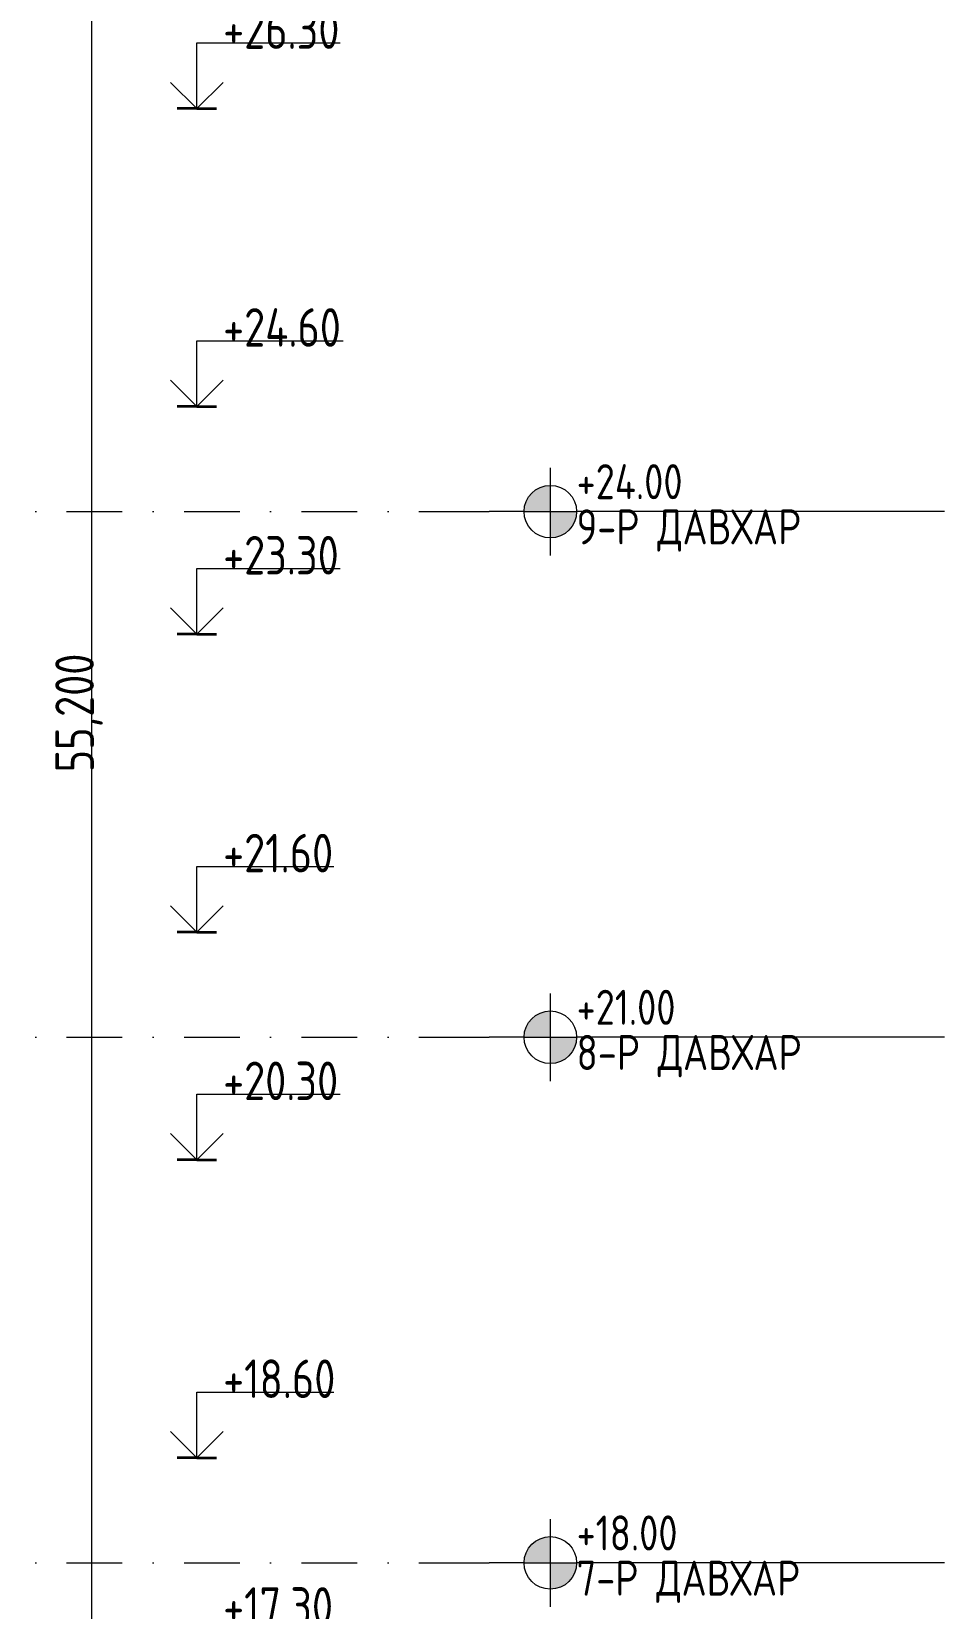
# Model space of a CAD drawing. Header units: millimetres. Extents: x 18162 to 7085488, y 72188 to 247925.
# Drawn here: x 3687505 to 3692716, y 112858 to 121858 of the extents above; entities that cross this region are included whole.
import ezdxf

# ---------------------------------------------------------------- set-up
doc = ezdxf.new("R2010")
doc.units = ezdxf.units.MM
doc.header["$MEASUREMENT"] = 0
doc.linetypes.add('Dot & Dashed', pattern=[670.277762, 317.5, -176.388889, 0, -176.388874])
doc.styles.add('GENERATED_STYLE_3', font='', dxfattribs={"width": 0.8})
doc.styles.get('GENERATED_STYLE_3').set_extended_font_data('ISOCPEUR MON')
doc.dimstyles.new('GENERATED_STYLE__7', dxfattribs={"dimtxt": 220.000005, "dimasz": 114, "dimexe": 0.18, "dimexo": 342.629951, "dimgap": 0, "dimtad": 1, "dimdec": 0, "dimzin": 0, "dimdsep": 46, "dimtxsty": 'GENERATED_STYLE_3', "dimblk": 'ARROWHEAD_2', "dimblk1": 'ARROWHEAD_2', "dimblk2": 'ARROWHEAD_2', "dimcen": 0.09, "dimclrd": 13, "dimclre": 13, "dimclrt": 13, "dimadec": 0, "dimazin": 0, "dimtfac": 1, "dimtdec": 4, "dimtmove": 0, "dimatfit": 3, "dimfxl": 1, "dimtolj": 1, "dimtzin": 0, "dimarcsym": 0})

# ---------------------------------------------------------------- blocks, each defined once
blk = doc.blocks.new('*D1249', base_point=(3761974.7, 95118))
at = {"color": 13, "linetype": 'Continuous', "lineweight": 13}
for p, q in [((3687848.3, 145568), (3687848.3, 145641.4)), ((3687960.8, 145568), (3684021.7, 145568)), ((3687848.3, 90368), (3687848.3, 145568)), ((3687960.8, 90368), (3683991.7, 90368)), ((3687848.3, 90294.7), (3687848.3, 90368))]:
    blk.add_line(p, q, dxfattribs=at)
at = {"color": 12, "linetype": 'Continuous', "lineweight": 35}
for p, q in [((3687923.3, 145524.7), (3687773.3, 145611.3)), ((3687773.3, 90411.3), (3687923.3, 90324.7))]:
    blk.add_line(p, q, dxfattribs=at)
at = {"color": 13, "lineweight": 13, "insert": (3687912.1, 117629.9), "char_height": 220, "attachment_point": 7, "rotation": 90, "style": 'GENERATED_STYLE_3'}
blk.add_mtext('\\A1;{\\pql;\\fISOCPEUR MON|b0|i0|c0|p0;\\W0.800000;55,200}', dxfattribs=at)
blk = doc.blocks.new('ARROWHEAD_2')
at = {"color": 0, "linetype": 'Continuous', "lineweight": 0}
for p, q in [((0, 0), (-1, 0)), ((-0.378, -0.655), (0.378, 0.655))]:
    blk.add_line(p, q, dxfattribs=at)

msp = doc.modelspace()

# ---------------------------------------------------------------- hatches: boundary and pattern name
at = {"linetype": 'Continuous', "lineweight": 5}
for points in [[(3690466.5, 119118), (3690466.5, 119268, 0.414214), (3690316.5, 119118)], [(3690466.5, 119118), (3690466.5, 118968, 0.414214), (3690616.5, 119118)], [(3690466.5, 116118), (3690466.5, 116268, 0.414214), (3690316.5, 116118)], [(3690466.5, 116118), (3690466.5, 115968, 0.414214), (3690616.5, 116118)], [(3690466.5, 113118), (3690466.5, 113268, 0.414214), (3690316.5, 113118)], [(3690466.5, 113118), (3690466.5, 112968, 0.414214), (3690616.5, 113118)]]:
    msp.add_hatch(color=7, dxfattribs=at).paths.add_polyline_path(points)

# ---------------------------------------------------------------- linework, layer by layer
at = {"color": 13, "linetype": 'Continuous', "lineweight": 13}
for p, q in [((3688448.7, 121418), (3688448.7, 121793)), ((3688448.7, 121793), (3689266.1, 121793)), ((3688448.7, 121418), (3688298.7, 121568)), ((3688598.7, 121568), (3688448.7, 121418)), ((3688448.7, 119718), (3688448.7, 120093)), ((3688448.7, 120093), (3689283.7, 120093)), ((3688448.7, 119718), (3688298.7, 119868)), ((3688598.7, 119868), (3688448.7, 119718)), ((3688448.7, 118418), (3688448.7, 118793)), ((3688448.7, 118793), (3689266.1, 118793)), ((3688448.7, 118418), (3688298.7, 118568)), ((3688598.7, 118568), (3688448.7, 118418)), ((3688448.7, 116718), (3688448.7, 117093)), ((3688448.7, 117093), (3689231, 117093)), ((3688448.7, 116718), (3688298.7, 116868)), ((3688598.7, 116868), (3688448.7, 116718)), ((3688448.7, 115418), (3688448.7, 115793)), ((3688448.7, 115793), (3689266.1, 115793)), ((3688448.7, 115418), (3688298.7, 115568)), ((3688598.7, 115568), (3688448.7, 115418)), ((3688448.7, 113718), (3688448.7, 114093)), ((3688448.7, 114093), (3689231, 114093)), ((3688448.7, 113718), (3688298.7, 113868)), ((3688598.7, 113868), (3688448.7, 113718))]:
    msp.add_line(p, q, dxfattribs=at)
at = {"color": 12, "linetype": 'Continuous', "lineweight": 35}
for p, q in [((3688448.7, 121418), (3688336.2, 121418)), ((3688448.7, 121418), (3688561.2, 121418)), ((3688448.7, 119718), (3688336.2, 119718)), ((3688448.7, 119718), (3688561.2, 119718)), ((3688448.7, 118418), (3688336.2, 118418)), ((3688448.7, 118418), (3688561.2, 118418)), ((3688448.7, 116718), (3688336.2, 116718)), ((3688448.7, 116718), (3688561.2, 116718)), ((3688448.7, 115418), (3688336.2, 115418)), ((3688448.7, 115418), (3688561.2, 115418)), ((3688448.7, 113718), (3688336.2, 113718)), ((3688448.7, 113718), (3688561.2, 113718))]:
    msp.add_line(p, q, dxfattribs=at)
at = {"color": 8, "linetype": 'Continuous', "lineweight": 13}
for p, q in [((3690466.5, 119368), (3690466.5, 118868)), ((3689916.5, 119118), (3690016.5, 119118)), ((3690016.5, 119118), (3690116.5, 119118)), ((3690316.5, 119118), (3690116.5, 119118)), ((3690316.5, 119118), (3690616.5, 119118)), ((3692716.5, 119118), (3690616.5, 119118)), ((3690466.5, 116368), (3690466.5, 115868)), ((3689916.5, 116118), (3690016.5, 116118)), ((3690016.5, 116118), (3690116.5, 116118)), ((3690316.5, 116118), (3690116.5, 116118)), ((3690316.5, 116118), (3690616.5, 116118)), ((3692716.5, 116118), (3690616.5, 116118)), ((3690466.5, 113368), (3690466.5, 112868)), ((3689916.5, 113118), (3690016.5, 113118)), ((3690016.5, 113118), (3690116.5, 113118)), ((3690316.5, 113118), (3690116.5, 113118)), ((3690316.5, 113118), (3690616.5, 113118)), ((3692716.5, 113118), (3690616.5, 113118))]:
    msp.add_line(p, q, dxfattribs=at)
at = {"color": 8, "linetype": 'Dot & Dashed', "lineweight": 13}
for p, q in [((3658879.3, 119118), (3689916.5, 119118)), ((3658879.3, 116118), (3689916.5, 116118)), ((3658879.3, 113118), (3689916.5, 113118))]:
    msp.add_line(p, q, dxfattribs=at)
at = {"color": 8, "linetype": 'Continuous', "lineweight": 13}
for centre in [(3690466.5, 119118), (3690466.5, 116118), (3690466.5, 113118)]:
    msp.add_circle(centre, 150, dxfattribs=at)

# ---------------------------------------------------------------- texts
at = {"color": 13, "lineweight": 13, "char_height": 220, "attachment_point": 7, "style": 'GENERATED_STYLE_3'}
for s, insert in [('\\A1;{\\pql;\\fISOCPEUR MON|b0|i0|c0|p0;\\W0.800000;+26.30}', (3688598.7, 121759.1)), ('\\A1;{\\pql;\\fISOCPEUR MON|b0|i0|c0|p0;\\W0.800000;+24.60}', (3688598.7, 120059.1)), ('\\A1;{\\pql;\\fISOCPEUR MON|b0|i0|c0|p0;\\W0.800000;+23.30}', (3688598.7, 118759.1)), ('\\A1;{\\pql;\\fISOCPEUR MON|b0|i0|c0|p0;\\W0.800000;+21.60}', (3688598.7, 117059.1)), ('\\A1;{\\pql;\\fISOCPEUR MON|b0|i0|c0|p0;\\W0.800000;+20.30}', (3688598.7, 115759.1)), ('\\A1;{\\pql;\\fISOCPEUR MON|b0|i0|c0|p0;\\W0.800000;+18.60}', (3688598.7, 114059.1)), ('\\A1;{\\pql;\\fISOCPEUR MON|b0|i0|c0|p0;\\W0.800000;+17.30}', (3688598.7, 112759.1))]:
    msp.add_mtext(s, dxfattribs=dict(at, insert=insert))
at = {"color": 8, "lineweight": 13, "char_height": 200, "attachment_point": 1, "line_spacing_factor": 0.774053, "style": 'GENERATED_STYLE_3'}
for s, insert in [('\\A1;{\\pql;\\pt0;\\fISOCPEUR MON|b0|i0|c0|p0;\\W0.800000;+24.00\\P\\pql;\\pt0;\\fISOCPEUR MON|b0|i0|c0|p0;\\W0.800000;\\fISOCPEUR MON|b0|i0|c0|p0;\\W0.800000;\\fISOCPEUR MON|b0|i0|c0|p0;\\W0.800000;9-Р ДАВХАР}', (3690616.5, 119389)), ('\\A1;{\\pql;\\pt0;\\fISOCPEUR MON|b0|i0|c0|p0;\\W0.800000;+21.00\\P\\pql;\\pt0;\\fISOCPEUR MON|b0|i0|c0|p0;\\W0.800000;\\fISOCPEUR MON|b0|i0|c0|p0;\\W0.800000;\\fISOCPEUR MON|b0|i0|c0|p0;\\W0.800000;8-Р ДАВХАР}', (3690616.5, 116389)), ('\\A1;{\\pql;\\pt0;\\fISOCPEUR MON|b0|i0|c0|p0;\\W0.800000;+18.00\\P\\pql;\\pt0;\\fISOCPEUR MON|b0|i0|c0|p0;\\W0.800000;\\fISOCPEUR MON|b0|i0|c0|p0;\\W0.800000;\\fISOCPEUR MON|b0|i0|c0|p0;\\W0.800000;7-Р ДАВХАР}', (3690616.5, 113389))]:
    msp.add_mtext(s, dxfattribs=dict(at, insert=insert))

# ---------------------------------------------------------------- dimensions: what is measured, and where the dimension line sits
at = {"color": 13, "linetype": 'Continuous', "lineweight": 13}
dim = msp.add_linear_dim(base=(3687848.3, 145568), p1=(3683649.1, 90368), p2=(3683679.1, 145568), angle=90, dimstyle='GENERATED_STYLE__7', dxfattribs=at)
dim.commit()
dim.dimension.update_dxf_attribs({"geometry": '*D1249', "text_midpoint": (3687694.3, 118082.1), "dimtype": 160, "text_rotation": 90})

doc.saveas('drawing.dxf')
